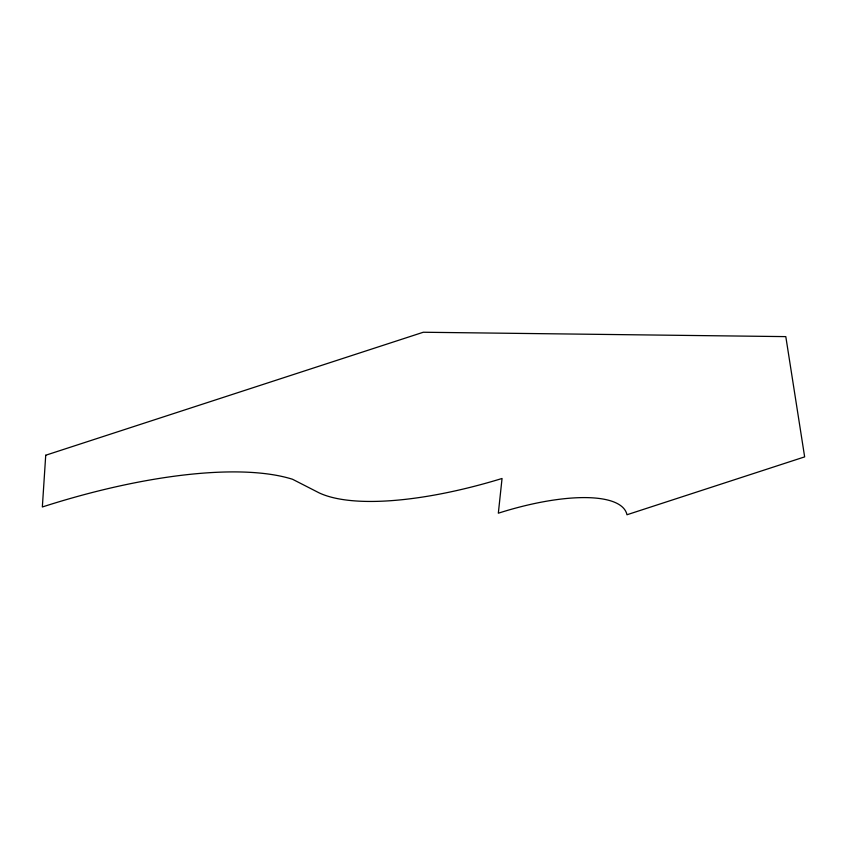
<?xml version="1.0" encoding="UTF-8"?>
<svg xmlns="http://www.w3.org/2000/svg" width="847" height="847" viewBox="0 0 847 847"><rect width="100%" height="100%" fill="white"/><g stroke="black" fill="none" stroke-linecap="round" stroke-linejoin="round"><path stroke-width="1.27" d="M45.727 455.231L42.35 506.972A288.552 92.514 -19.1 0 1 292.554 479.275L319.001 492.806A211.591 67.845 -19.1 0 0 502.049 478.481L498.332 513.197A131.105 42.032 -19.1 0 1 626.971 514.754L804.65 456.882L785.804 336.619L423.299 332.246L45.727 455.231"/></g></svg>
